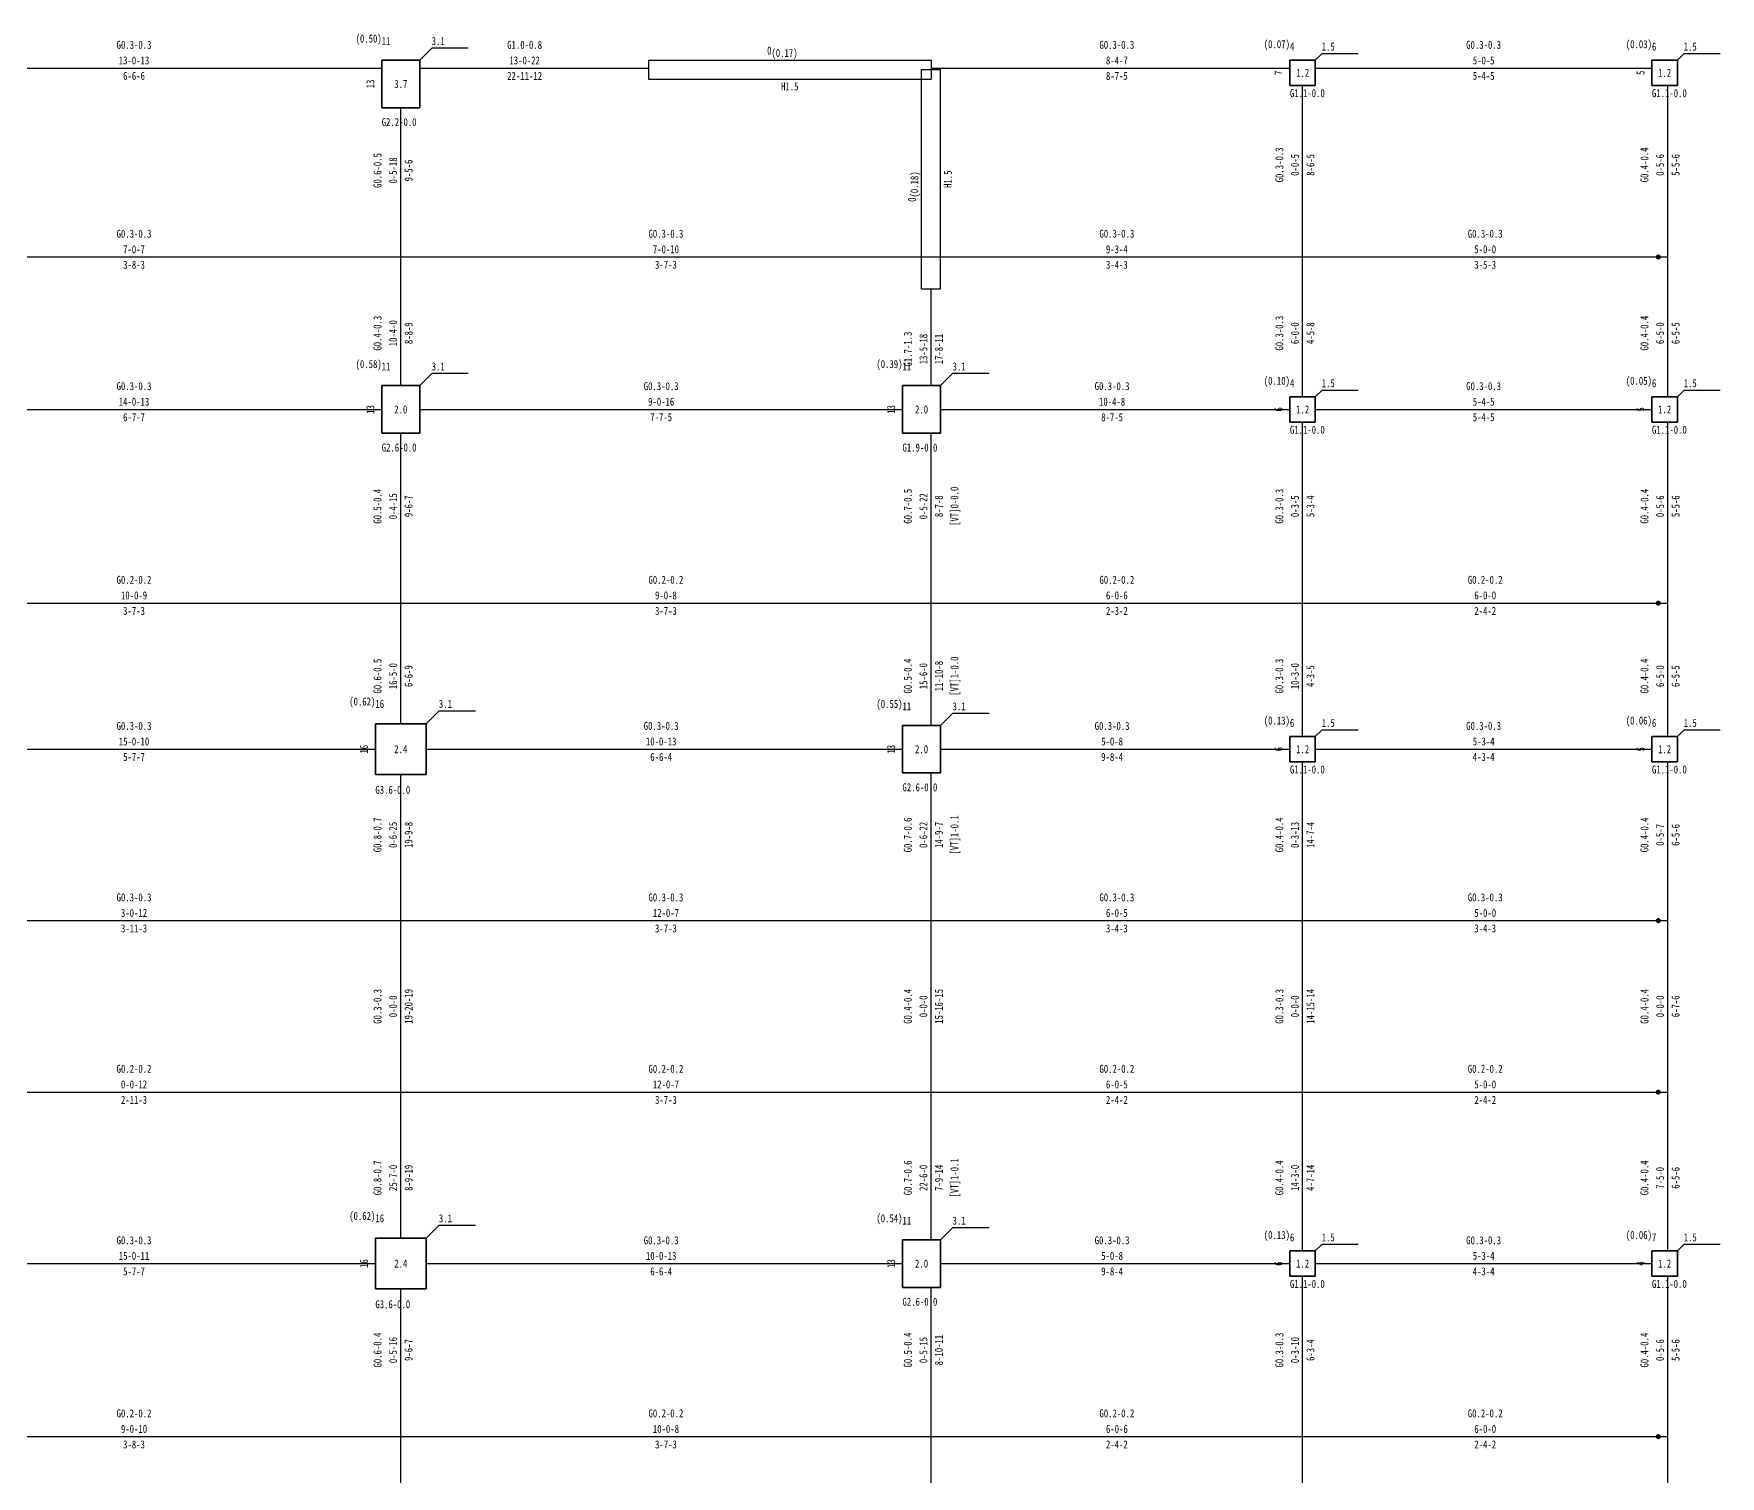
# Model space of a CAD drawing. Header units: millimetres. Extents: x -1455 to 850709, y 32926 to 221881.
# Drawn here: x 824154 to 850709, y 72810 to 95524 of the extents above; entities that cross this region are included whole.
import ezdxf
from ezdxf.enums import TextEntityAlignment as Align

# ---------------------------------------------------------------- set-up
doc = ezdxf.new("R2010")
doc.units = ezdxf.units.MM
doc.layers.add('S_EdgeMemberShadeSctn', color=7, linetype='Continuous', lineweight=9, true_color=0x7f7f7f)
for name, color, linetype, lineweight in [('层15100', 134, 'Continuous', 25), ('层15101', 52, 'Continuous', 25), ('层15103', 84, 'Continuous', 25), ('层15220', 4, 'Continuous', 25), ('层15221', 2, 'Continuous', 25), ('层15223', 3, 'Continuous', 25)]:
    doc.layers.add(name, color=color, linetype=linetype, lineweight=lineweight)
doc.styles.add('宋体', font='')
doc.styles.get('宋体').set_extended_font_data('宋体')

# ---------------------------------------------------------------- blocks, each defined once
blk = doc.blocks.new('SA2019-4-24-14_40_49')
at = {"layer": '层15100'}
for p, q in [((44.45, 41.274), (52.2, 41.274)), ((52.8, 41.274), (56.4, 41.274)), ((60.85, 41.274), (66.5, 41.274)), ((66.9, 41.274), (72.2, 41.274)), ((66.7, 38.3), (66.7, 41)), ((72.45, 38.3), (72.449, 41)), ((52.5, 38.3), (52.5, 40.65)), ((44.1, 38.3), (52.5, 38.3)), ((52.5, 36.275), (52.5, 38.3)), ((52.5, 38.3), (60.85, 38.3)), ((66.7, 36.1), (66.7, 38.3)), ((72.449, 36.1), (72.45, 38.3)), ((44.45, 35.9), (52.2, 35.9)), ((52.8, 35.9), (60.4, 35.9)), ((61, 35.9), (66.5, 35.9)), ((66.9, 35.9), (72.2, 35.9)), ((66.7, 32.85), (66.7, 35.7)), ((72.45, 32.85), (72.449, 35.7)), ((52.5, 32.85), (52.5, 35.525)), ((60.85, 32.85), (60.85, 35.525)), ((52.5, 30.95), (52.5, 32.85)), ((60.85, 30.925), (60.85, 32.85)), ((66.7, 30.75), (66.7, 32.85)), ((72.449, 30.75), (72.45, 32.85)), ((44.45, 30.55), (52.1, 30.55)), ((52.9, 30.55), (60.4, 30.55)), ((61, 30.55), (66.5, 30.55)), ((66.9, 30.55), (72.2, 30.55)), ((66.7, 27.85), (66.7, 30.35)), ((72.45, 27.85), (72.449, 30.35)), ((52.5, 27.85), (52.5, 30.15)), ((60.85, 27.85), (60.85, 30.175)), ((52.5, 25.15), (52.5, 27.85)), ((60.85, 25.15), (60.85, 27.85)), ((66.7, 25.15), (66.7, 27.85)), ((72.45, 25.15), (72.45, 27.85)), ((52.5, 22.85), (52.5, 25.15)), ((60.85, 22.825), (60.85, 25.15)), ((66.7, 22.65), (66.7, 25.15)), ((72.449, 22.65), (72.45, 25.15)), ((44.45, 22.45), (52.1, 22.45)), ((52.9, 22.45), (60.4, 22.45)), ((61, 22.45), (66.5, 22.45)), ((66.9, 22.45), (72.2, 22.45)), ((52.5, 19.725), (52.5, 22.05)), ((60.85, 19.725), (60.85, 22.075)), ((66.7, 19.725), (66.7, 22.25)), ((72.45, 19.725), (72.449, 22.25)), ((52.5, 17.375), (52.5, 19.725)), ((60.85, 17.375), (60.85, 19.725)), ((66.7, 17.2), (66.7, 19.725)), ((72.449, 17.2), (72.45, 19.725))]:
    blk.add_line(p, q, dxfattribs=at)
at = {"layer": '层15100', "color": 4}
for p, q in [((60.85, 38.3), (66.7, 38.3)), ((66.7, 38.3), (72.45, 38.3)), ((44.1, 32.85), (52.5, 32.85)), ((52.5, 32.85), (60.85, 32.85)), ((60.85, 32.85), (66.7, 32.85)), ((66.7, 32.85), (72.45, 32.85)), ((44.1, 27.85), (52.5, 27.85)), ((52.5, 27.85), (60.85, 27.85)), ((60.85, 27.85), (66.7, 27.85)), ((66.7, 27.85), (72.45, 27.85)), ((44.1, 25.15), (52.5, 25.15)), ((52.5, 25.15), (60.85, 25.15)), ((60.85, 25.15), (66.7, 25.15)), ((66.7, 25.15), (72.45, 25.15)), ((44.1, 19.725), (52.5, 19.725)), ((52.5, 19.725), (60.85, 19.725)), ((60.85, 19.725), (66.7, 19.725)), ((66.7, 19.725), (72.45, 19.725))]:
    blk.add_line(p, q, dxfattribs=at)
at = {"layer": '层15100', "color": 2}
blk.add_line((60.85, 36.275), (60.85, 37.8), dxfattribs=at)
at = {"layer": '层15100', "color": 1, "linetype": 'Continuous', "const_width": 0.04}
for points in [[(72.32, 38.3, 1), (72.28, 38.3, 1)], [(72.32, 32.85, 1), (72.28, 32.85, 1)], [(72.32, 27.85, 1), (72.28, 27.85, 1)], [(72.32, 25.15, 1), (72.28, 25.15, 1)], [(72.32, 19.725, 1), (72.28, 19.725, 1)]]:
    blk.add_lwpolyline(points, format="xyb", close=True, dxfattribs=at)
at = {"layer": '层15103'}
for p, q in [((56.4, 41.4), (60.85, 41.4)), ((56.4, 41.4), (56.4, 41.1)), ((60.7, 38.3), (60.7, 41.25)), ((60.7, 41.25), (61, 41.25)), ((60.85, 41.4), (60.85, 41.1)), ((61, 38.3), (61, 41.25)), ((56.4, 41.1), (60.85, 41.1)), ((60.7, 37.8), (60.7, 38.3)), ((61, 37.8), (61, 38.3)), ((60.7, 37.8), (61, 37.8))]:
    blk.add_line(p, q, dxfattribs=at)
at = {"layer": '层15221'}
for p, q in [((52.8, 41.4), (52.987, 41.588)), ((53.563, 41.588), (52.987, 41.588)), ((66.9, 41.4), (67, 41.5)), ((67.576, 41.5), (67, 41.5)), ((72.6, 41.4), (72.7, 41.5)), ((73.276, 41.5), (72.7, 41.5)), ((52.8, 36.275), (52.987, 36.463)), ((53.563, 36.463), (52.987, 36.463)), ((61, 36.275), (61.188, 36.463)), ((61.764, 36.463), (61.188, 36.463)), ((66.9, 36.1), (67, 36.2)), ((67.576, 36.2), (67, 36.2)), ((72.6, 36.1), (72.7, 36.2)), ((73.276, 36.2), (72.7, 36.2)), ((52.9, 30.95), (53.1, 31.15)), ((53.676, 31.15), (53.1, 31.15)), ((61, 30.925), (61.188, 31.112)), ((61.764, 31.112), (61.188, 31.112)), ((66.9, 30.75), (67, 30.85)), ((67.576, 30.85), (67, 30.85)), ((72.6, 30.75), (72.7, 30.85)), ((73.276, 30.85), (72.7, 30.85)), ((52.9, 22.85), (53.1, 23.05)), ((53.676, 23.05), (53.1, 23.05)), ((61, 22.825), (61.188, 23.013)), ((61.764, 23.013), (61.188, 23.013)), ((66.9, 22.65), (67, 22.75)), ((67.576, 22.75), (67, 22.75)), ((72.6, 22.65), (72.7, 22.75)), ((73.276, 22.75), (72.7, 22.75))]:
    blk.add_line(p, q, dxfattribs=at)
at = {"layer": '层15220', "style": '宋体', "width": 0.8}
for s, p in [('G0.3-0.3', (48.3, 41.641)), ('G1.0-0.8', (54.45, 41.641)), ('G0.3-0.3', (63.775, 41.641)), ('G0.3-0.3', (69.55, 41.641)), ('13-0-13', (48.3, 41.396)), ('13-0-22', (54.45, 41.396)), ('8-4-7', (63.775, 41.396)), ('5-0-5', (69.55, 41.396)), ('6-6-6', (48.3, 41.152)), ('22-11-12', (54.45, 41.152)), ('8-7-5', (63.775, 41.152)), ('5-4-5', (69.55, 41.152)), ('G0.3-0.3', (48.3, 38.667)), ('G0.3-0.3', (56.675, 38.667)), ('G0.3-0.3', (63.775, 38.667)), ('G0.3-0.3', (69.575, 38.667)), ('7-0-7', (48.3, 38.422)), ('7-0-10', (56.675, 38.422)), ('9-3-4', (63.775, 38.422)), ('5-0-0', (69.575, 38.422)), ('3-8-3', (48.3, 38.178)), ('3-7-3', (56.675, 38.178)), ('3-4-3', (63.775, 38.178)), ('3-5-3', (69.575, 38.178)), ('G0.3-0.3', (48.3, 36.267)), ('G0.3-0.3', (56.6, 36.267)), ('G0.3-0.3', (63.7, 36.267)), ('G0.3-0.3', (69.55, 36.267)), ('14-0-13', (48.3, 36.022)), ('9-0-16', (56.6, 36.022)), ('10-4-8', (63.7, 36.022)), ('5-4-5', (69.55, 36.022)), ('6-7-7', (48.3, 35.778)), ('7-7-5', (56.6, 35.778)), ('8-7-5', (63.7, 35.778)), ('5-4-5', (69.55, 35.778)), ('G0.2-0.2', (48.3, 33.217)), ('G0.2-0.2', (56.675, 33.217)), ('G0.2-0.2', (63.775, 33.217)), ('G0.2-0.2', (69.575, 33.217)), ('10-0-9', (48.3, 32.972)), ('9-0-8', (56.675, 32.972)), ('6-0-6', (63.775, 32.972)), ('6-0-0', (69.575, 32.972)), ('3-7-3', (48.3, 32.728)), ('3-7-3', (56.675, 32.728)), ('2-3-2', (63.775, 32.728)), ('2-4-2', (69.575, 32.728)), ('G0.3-0.3', (48.3, 30.917)), ('G0.3-0.3', (56.6, 30.917)), ('G0.3-0.3', (63.7, 30.917)), ('G0.3-0.3', (69.55, 30.917)), ('15-0-10', (48.3, 30.672)), ('10-0-13', (56.6, 30.672)), ('5-0-8', (63.7, 30.672)), ('5-3-4', (69.55, 30.672)), ('5-7-7', (48.3, 30.428)), ('6-6-4', (56.6, 30.428)), ('9-8-4', (63.7, 30.428)), ('4-3-4', (69.55, 30.428)), ('G0.3-0.3', (48.3, 28.217)), ('G0.3-0.3', (56.675, 28.217)), ('G0.3-0.3', (63.775, 28.217)), ('G0.3-0.3', (69.575, 28.217)), ('3-0-12', (48.3, 27.972)), ('12-0-7', (56.675, 27.972)), ('6-0-5', (63.775, 27.972)), ('5-0-0', (69.575, 27.972)), ('3-11-3', (48.3, 27.728)), ('3-7-3', (56.675, 27.728)), ('3-4-3', (63.775, 27.728)), ('3-4-3', (69.575, 27.728)), ('G0.2-0.2', (48.3, 25.517)), ('G0.2-0.2', (56.675, 25.517)), ('G0.2-0.2', (63.775, 25.517)), ('G0.2-0.2', (69.575, 25.517)), ('0-0-12', (48.3, 25.272)), ('12-0-7', (56.675, 25.272)), ('6-0-5', (63.775, 25.272)), ('5-0-0', (69.575, 25.272)), ('2-11-3', (48.3, 25.028)), ('3-7-3', (56.675, 25.028)), ('2-4-2', (63.775, 25.028)), ('2-4-2', (69.575, 25.028)), ('G0.3-0.3', (48.3, 22.817)), ('G0.3-0.3', (56.6, 22.817)), ('G0.3-0.3', (63.7, 22.817)), ('G0.3-0.3', (69.55, 22.817)), ('15-0-11', (48.3, 22.572)), ('10-0-13', (56.6, 22.572)), ('5-0-8', (63.7, 22.572)), ('5-3-4', (69.55, 22.572)), ('5-7-7', (48.3, 22.328)), ('6-6-4', (56.6, 22.328)), ('9-8-4', (63.7, 22.328)), ('4-3-4', (69.55, 22.328)), ('G0.2-0.2', (48.3, 20.092)), ('G0.2-0.2', (56.675, 20.092)), ('G0.2-0.2', (63.775, 20.092)), ('G0.2-0.2', (69.575, 20.092)), ('9-0-10', (48.3, 19.847)), ('3-8-3', (48.3, 19.603)), ('10-0-8', (56.675, 19.847)), ('3-7-3', (56.675, 19.603)), ('2-4-2', (63.775, 19.603)), ('6-0-6', (63.775, 19.847)), ('2-4-2', (69.575, 19.603)), ('6-0-0', (69.575, 19.847))]:
    blk.add_text(s, height=0.126, dxfattribs=at).set_placement(p, align=Align.MIDDLE_CENTER)
for s, rotation, p in [('G0.6-0.5', 89.9997, (52.133, 39.662)), ('0-5-18', 89.9997, (52.378, 39.662)), ('G0.3-0.3', 89.9997, (66.333, 39.75)), ('0-0-5', 89.9997, (66.578, 39.75)), ('8-6-5', 89.9997, (66.822, 39.75)), ('G0.4-0.4', 89.9997, (72.082, 39.75)), ('0-5-6', 89.9997, (72.327, 39.75)), ('5-5-6', 89.9997, (72.572, 39.75)), ('9-5-6', 89.9997, (52.622, 39.662)), ('G0.4-0.3', 89.9997, (52.133, 37.1)), ('10-4-0', 89.9997, (52.378, 37.1)), ('8-8-9', 89.9997, (52.622, 37.1)), ('G0.3-0.3', 89.9997, (66.333, 37.1)), ('6-0-0', 89.9997, (66.578, 37.1)), ('4-5-8', 89.9997, (66.822, 37.1)), ('G0.4-0.4', 89.98, (72.082, 37.1)), ('6-5-0', 89.98, (72.327, 37.1)), ('6-5-5', 89.98, (72.572, 37.1)), ('G1.7-1.3', 89.9997, (60.483, 36.85)), ('13-5-18', 89.9997, (60.728, 36.85)), ('17-8-11', 89.9997, (60.972, 36.85)), ('G0.5-0.4', 89.9997, (52.133, 34.375)), ('0-4-15', 89.9997, (52.378, 34.375)), ('9-6-7', 89.9997, (52.622, 34.375)), ('G0.7-0.5', 89.9997, (60.483, 34.375)), ('0-5-22', 89.9997, (60.728, 34.375)), ('8-7-8', 89.9997, (60.972, 34.375)), ('[VT]0-0.0', 89.9997, (61.217, 34.375)), ('G0.3-0.3', 89.9997, (66.333, 34.375)), ('0-3-5', 89.9997, (66.578, 34.375)), ('5-3-4', 89.9997, (66.822, 34.375)), ('G0.4-0.4', 90.0194, (72.082, 34.375)), ('0-5-6', 90.0194, (72.327, 34.375)), ('5-5-6', 90.0194, (72.572, 34.375)), ('G0.6-0.5', 89.9997, (52.133, 31.7)), ('16-5-0', 89.9997, (52.378, 31.7)), ('G0.5-0.4', 89.9997, (60.483, 31.7)), ('15-6-0', 89.9997, (60.728, 31.7)), ('11-10-8', 89.9997, (60.972, 31.7)), ('[VT]1-0.0', 89.9997, (61.217, 31.7)), ('G0.3-0.3', 89.9997, (66.333, 31.7)), ('10-3-0', 89.9997, (66.578, 31.7)), ('G0.4-0.4', 89.9718, (72.082, 31.7)), ('6-6-9', 89.9997, (52.622, 31.7)), ('4-3-5', 89.9997, (66.822, 31.7)), ('6-5-0', 89.9718, (72.327, 31.7)), ('6-5-5', 89.9718, (72.572, 31.7)), ('[VT]1-0.1', 89.9997, (61.217, 29.2)), ('G0.8-0.7', 89.9997, (52.133, 29.2)), ('0-6-25', 89.9997, (52.378, 29.2)), ('19-9-8', 89.9997, (52.622, 29.2)), ('G0.7-0.6', 89.9997, (60.483, 29.2)), ('0-6-22', 89.9997, (60.728, 29.2)), ('14-9-7', 89.9997, (60.972, 29.2)), ('G0.4-0.4', 89.9997, (66.333, 29.2)), ('0-3-13', 89.9997, (66.578, 29.2)), ('14-7-4', 89.9997, (66.822, 29.2)), ('G0.4-0.4', 90.0194, (72.082, 29.2)), ('0-5-7', 90.0194, (72.327, 29.2)), ('6-5-6', 90.0194, (72.572, 29.2)), ('G0.3-0.3', 89.9997, (52.133, 26.5)), ('0-0-0', 89.9997, (52.378, 26.5)), ('19-20-19', 89.9997, (52.622, 26.5)), ('G0.4-0.4', 89.9997, (60.483, 26.5)), ('0-0-0', 89.9997, (60.728, 26.5)), ('15-16-15', 89.9997, (60.972, 26.5)), ('G0.3-0.3', 89.9997, (66.333, 26.5)), ('0-0-0', 89.9997, (66.578, 26.5)), ('14-15-14', 89.9997, (66.822, 26.5)), ('G0.4-0.4', 89.9997, (72.083, 26.5)), ('0-0-0', 89.9997, (72.328, 26.5)), ('6-7-6', 89.9997, (72.572, 26.5)), ('G0.8-0.7', 89.9997, (52.133, 23.8)), ('25-7-0', 89.9997, (52.378, 23.8)), ('8-9-19', 89.9997, (52.622, 23.8)), ('G0.7-0.6', 89.9997, (60.483, 23.8)), ('22-6-0', 89.9997, (60.728, 23.8)), ('7-9-14', 89.9997, (60.972, 23.8)), ('[VT]1-0.1', 89.9997, (61.217, 23.8)), ('G0.4-0.4', 89.9997, (66.333, 23.8)), ('14-3-0', 89.9997, (66.578, 23.8)), ('4-7-14', 89.9997, (66.822, 23.8)), ('G0.4-0.4', 89.98, (72.082, 23.8)), ('7-5-0', 89.98, (72.327, 23.8)), ('6-5-6', 89.98, (72.572, 23.8)), ('G0.6-0.4', 89.9997, (52.133, 21.088)), ('0-5-16', 89.9997, (52.378, 21.088)), ('9-6-7', 89.9997, (52.622, 21.088)), ('G0.5-0.4', 89.9997, (60.483, 21.088)), ('0-5-15', 89.9997, (60.728, 21.088)), ('8-10-11', 89.9997, (60.972, 21.088)), ('G0.3-0.3', 89.9997, (66.333, 21.088)), ('0-3-10', 89.9997, (66.578, 21.088)), ('6-3-4', 89.9997, (66.822, 21.088)), ('G0.4-0.4', 90.0194, (72.082, 21.087)), ('0-5-6', 90.0194, (72.327, 21.087)), ('5-5-6', 90.0194, (72.572, 21.088))]:
    blk.add_text(s, height=0.126, rotation=rotation, dxfattribs=at).set_placement(p, align=Align.MIDDLE_CENTER)
at = {"layer": '层15221', "style": '宋体', "width": 0.8}
for s, p in [('(0.50)', (52.2, 41.638)), ('(0.07)', (66.5, 41.55)), ('(0.03)', (72.2, 41.55)), ('(0.58)', (52.2, 36.513)), ('(0.39)', (60.4, 36.513)), ('(0.10)', (66.5, 36.25)), ('(0.05)', (72.2, 36.25)), ('(0.62)', (52.1, 31.2)), ('(0.55)', (60.4, 31.162)), ('(0.13)', (66.5, 30.9)), ('(0.06)', (72.2, 30.9)), ('(0.62)', (52.1, 23.1)), ('(0.54)', (60.4, 23.063)), ('(0.13)', (66.5, 22.8)), ('(0.06)', (72.2, 22.8))]:
    blk.add_text(s, height=0.126, dxfattribs=at).set_placement(p, align=Align.BOTTOM_RIGHT)
for s, p in [('11', (52.2, 41.638)), ('3.1', (52.987, 41.638)), ('4', (66.5, 41.55)), ('1.5', (67, 41.55)), ('6', (72.2, 41.55)), ('1.5', (72.7, 41.55)), ('11', (52.2, 36.513)), ('3.1', (52.987, 36.513)), ('11', (60.4, 36.513)), ('3.1', (61.188, 36.513)), ('4', (66.5, 36.25)), ('1.5', (67, 36.25)), ('6', (72.2, 36.25)), ('1.5', (72.7, 36.25)), ('16', (52.1, 31.2)), ('3.1', (53.1, 31.2)), ('11', (60.4, 31.162)), ('3.1', (61.188, 31.162)), ('6', (66.5, 30.9)), ('1.5', (67, 30.9)), ('6', (72.2, 30.9)), ('1.5', (72.7, 30.9)), ('16', (52.1, 23.1)), ('3.1', (53.1, 23.1)), ('11', (60.4, 23.063)), ('3.1', (61.188, 23.063)), ('6', (66.5, 22.8)), ('1.5', (67, 22.8)), ('7', (72.2, 22.8)), ('1.5', (72.7, 22.8))]:
    blk.add_text(s, height=0.126, dxfattribs=at).set_placement(p)
for s, p in [('7', (66.32, 41.2)), ('5', (72.02, 41.2)), ('13', (52.02, 41.025)), ('13', (52.02, 35.9)), ('13', (60.22, 35.9)), ('6', (66.32, 35.9)), ('5', (72.02, 35.9)), ('16', (51.92, 30.55)), ('13', (60.22, 30.55)), ('6', (66.32, 30.55)), ('5', (72.02, 30.55)), ('16', (51.92, 22.45)), ('13', (60.22, 22.45)), ('6', (66.32, 22.45)), ('4', (72.02, 22.45))]:
    blk.add_text(s, height=0.126, rotation=89.9997, dxfattribs=at).set_placement(p, align=Align.MIDDLE_CENTER)
for s, p in [('1.2', (66.7, 41.2)), ('1.2', (72.4, 41.2)), ('3.7', (52.5, 41.025)), ('2.0', (52.5, 35.9)), ('2.0', (60.7, 35.9)), ('1.2', (66.7, 35.9)), ('1.2', (72.4, 35.9)), ('2.4', (52.5, 30.55)), ('2.0', (60.7, 30.55)), ('1.2', (66.7, 30.55)), ('1.2', (72.4, 30.55)), ('2.4', (52.5, 22.45)), ('2.0', (60.7, 22.45)), ('1.2', (66.7, 22.45)), ('1.2', (72.4, 22.45))]:
    blk.add_text(s, height=0.126, dxfattribs=at).set_placement(p, align=Align.MIDDLE_CENTER)
for s, p in [('G1.1-0.0', (66.5, 40.88)), ('G1.1-0.0', (72.2, 40.88)), ('G2.2-0.0', (52.2, 40.425)), ('G1.1-0.0', (66.5, 35.58)), ('G1.1-0.0', (72.2, 35.58)), ('G2.6-0.0', (52.2, 35.3)), ('G1.9-0.0', (60.4, 35.3)), ('G1.1-0.0', (66.5, 30.23)), ('G1.1-0.0', (72.2, 30.23)), ('G2.6-0.0', (60.4, 29.95)), ('G3.6-0.0', (52.1, 29.91)), ('G1.1-0.0', (66.5, 22.13)), ('G1.1-0.0', (72.2, 22.13)), ('G3.6-0.0', (52.1, 21.81)), ('G2.6-0.0', (60.4, 21.85))]:
    blk.add_text(s, height=0.126, dxfattribs=at).set_placement(p, align=Align.MIDDLE_LEFT)
at = {"layer": '层15223', "style": '宋体', "width": 0.8}
blk.add_text('0', height=0.126, dxfattribs=at).set_placement((58.337, 41.45), align=Align.BOTTOM_RIGHT)
blk.add_text('(0.17)', height=0.126, dxfattribs=at).set_placement((58.337, 41.45))
blk.add_text('H1.5', height=0.126, dxfattribs=at).set_placement((58.625, 41.05), align=Align.TOP_CENTER)
blk.add_text('(0.18)', height=0.126, rotation=89.9997, dxfattribs=at).set_placement((60.65, 39.237))
blk.add_text('H1.5', height=0.126, rotation=89.9997, dxfattribs=at).set_placement((61.05, 39.525), align=Align.TOP_CENTER)
blk.add_text('0', height=0.126, rotation=89.9997, dxfattribs=at).set_placement((60.65, 39.237), align=Align.BOTTOM_RIGHT)
at = {"layer": '层15101'}
mesh = blk.add_polyface(dxfattribs=at)
corners = [(52.2, 40.65), (52.8, 40.65), (52.8, 40.65), (52.2, 40.65), (52.8, 40.65), (52.8, 41.4), (52.8, 41.4), (52.8, 40.65), (52.8, 41.4), (52.2, 41.4), (52.2, 41.4), (52.8, 41.4), (52.2, 41.4), (52.2, 40.65), (52.2, 40.65), (52.2, 41.4)]
mesh.append_faces([[corners[k] for k in face] for face in [(0, 1, 2, 3), (4, 5, 6, 7), (8, 9, 10, 11), (12, 13, 14, 15)]])
mesh = blk.add_polyface(dxfattribs=at)
corners = [(66.5, 41), (66.9, 41), (66.9, 41), (66.5, 41), (66.9, 41), (66.9, 41.4), (66.9, 41.4), (66.9, 41), (66.9, 41.4), (66.5, 41.4), (66.5, 41.4), (66.9, 41.4), (66.5, 41.4), (66.5, 41), (66.5, 41), (66.5, 41.4)]
mesh.append_faces([[corners[k] for k in face] for face in [(0, 1, 2, 3), (4, 5, 6, 7), (8, 9, 10, 11), (12, 13, 14, 15)]])
mesh = blk.add_polyface(dxfattribs=at)
corners = [(72.2, 41), (72.6, 41), (72.6, 41), (72.2, 41), (72.6, 41), (72.6, 41.4), (72.6, 41.4), (72.6, 41), (72.6, 41.4), (72.2, 41.4), (72.2, 41.4), (72.6, 41.4), (72.2, 41.4), (72.2, 41), (72.2, 41), (72.2, 41.4)]
mesh.append_faces([[corners[k] for k in face] for face in [(0, 1, 2, 3), (4, 5, 6, 7), (8, 9, 10, 11), (12, 13, 14, 15)]])
mesh = blk.add_polyface(dxfattribs=at)
corners = [(52.2, 35.525), (52.8, 35.525), (52.8, 35.525), (52.2, 35.525), (52.8, 35.525), (52.8, 36.275), (52.8, 36.275), (52.8, 35.525), (52.8, 36.275), (52.2, 36.275), (52.2, 36.275), (52.8, 36.275), (52.2, 36.275), (52.2, 35.525), (52.2, 35.525), (52.2, 36.275)]
mesh.append_faces([[corners[k] for k in face] for face in [(0, 1, 2, 3), (4, 5, 6, 7), (8, 9, 10, 11), (12, 13, 14, 15)]])
mesh = blk.add_polyface(dxfattribs=at)
corners = [(60.4, 35.525), (61, 35.525), (61, 35.525), (60.4, 35.525), (61, 35.525), (61, 36.275), (61, 36.275), (61, 35.525), (61, 36.275), (60.4, 36.275), (60.4, 36.275), (61, 36.275), (60.4, 36.275), (60.4, 35.525), (60.4, 35.525), (60.4, 36.275)]
mesh.append_faces([[corners[k] for k in face] for face in [(0, 1, 2, 3), (4, 5, 6, 7), (8, 9, 10, 11), (12, 13, 14, 15)]])
mesh = blk.add_polyface(dxfattribs=at)
corners = [(66.5, 35.7), (66.9, 35.7), (66.9, 35.7), (66.5, 35.7), (66.9, 35.7), (66.9, 36.1), (66.9, 36.1), (66.9, 35.7), (66.9, 36.1), (66.5, 36.1), (66.5, 36.1), (66.9, 36.1), (66.5, 36.1), (66.5, 35.7), (66.5, 35.7), (66.5, 36.1)]
mesh.append_faces([[corners[k] for k in face] for face in [(0, 1, 2, 3), (4, 5, 6, 7), (8, 9, 10, 11), (12, 13, 14, 15)]])
mesh = blk.add_polyface(dxfattribs=at)
corners = [(72.2, 35.7), (72.6, 35.7), (72.6, 35.7), (72.2, 35.7), (72.6, 35.7), (72.6, 36.1), (72.6, 36.1), (72.6, 35.7), (72.6, 36.1), (72.2, 36.1), (72.2, 36.1), (72.6, 36.1), (72.2, 36.1), (72.2, 35.7), (72.2, 35.7), (72.2, 36.1)]
mesh.append_faces([[corners[k] for k in face] for face in [(0, 1, 2, 3), (4, 5, 6, 7), (8, 9, 10, 11), (12, 13, 14, 15)]])
mesh = blk.add_polyface(dxfattribs=at)
corners = [(52.1, 30.15), (52.9, 30.15), (52.9, 30.15), (52.1, 30.15), (52.9, 30.15), (52.9, 30.95), (52.9, 30.95), (52.9, 30.15), (52.9, 30.95), (52.1, 30.95), (52.1, 30.95), (52.9, 30.95), (52.1, 30.95), (52.1, 30.15), (52.1, 30.15), (52.1, 30.95)]
mesh.append_faces([[corners[k] for k in face] for face in [(0, 1, 2, 3), (4, 5, 6, 7), (8, 9, 10, 11), (12, 13, 14, 15)]])
mesh = blk.add_polyface(dxfattribs=at)
corners = [(60.4, 30.175), (61, 30.175), (61, 30.175), (60.4, 30.175), (61, 30.175), (61, 30.925), (61, 30.925), (61, 30.175), (61, 30.925), (60.4, 30.925), (60.4, 30.925), (61, 30.925), (60.4, 30.925), (60.4, 30.175), (60.4, 30.175), (60.4, 30.925)]
mesh.append_faces([[corners[k] for k in face] for face in [(0, 1, 2, 3), (4, 5, 6, 7), (8, 9, 10, 11), (12, 13, 14, 15)]])
mesh = blk.add_polyface(dxfattribs=at)
corners = [(66.5, 30.35), (66.9, 30.35), (66.9, 30.35), (66.5, 30.35), (66.9, 30.35), (66.9, 30.75), (66.9, 30.75), (66.9, 30.35), (66.9, 30.75), (66.5, 30.75), (66.5, 30.75), (66.9, 30.75), (66.5, 30.75), (66.5, 30.35), (66.5, 30.35), (66.5, 30.75)]
mesh.append_faces([[corners[k] for k in face] for face in [(0, 1, 2, 3), (4, 5, 6, 7), (8, 9, 10, 11), (12, 13, 14, 15)]])
mesh = blk.add_polyface(dxfattribs=at)
corners = [(72.2, 30.35), (72.6, 30.35), (72.6, 30.35), (72.2, 30.35), (72.6, 30.35), (72.6, 30.75), (72.6, 30.75), (72.6, 30.35), (72.6, 30.75), (72.2, 30.75), (72.2, 30.75), (72.6, 30.75), (72.2, 30.75), (72.2, 30.35), (72.2, 30.35), (72.2, 30.75)]
mesh.append_faces([[corners[k] for k in face] for face in [(0, 1, 2, 3), (4, 5, 6, 7), (8, 9, 10, 11), (12, 13, 14, 15)]])
mesh = blk.add_polyface(dxfattribs=at)
corners = [(52.1, 22.05), (52.9, 22.05), (52.9, 22.05), (52.1, 22.05), (52.9, 22.05), (52.9, 22.85), (52.9, 22.85), (52.9, 22.05), (52.9, 22.85), (52.1, 22.85), (52.1, 22.85), (52.9, 22.85), (52.1, 22.85), (52.1, 22.05), (52.1, 22.05), (52.1, 22.85)]
mesh.append_faces([[corners[k] for k in face] for face in [(0, 1, 2, 3), (4, 5, 6, 7), (8, 9, 10, 11), (12, 13, 14, 15)]])
mesh = blk.add_polyface(dxfattribs=at)
corners = [(60.4, 22.075), (61, 22.075), (61, 22.075), (60.4, 22.075), (61, 22.075), (61, 22.825), (61, 22.825), (61, 22.075), (61, 22.825), (60.4, 22.825), (60.4, 22.825), (61, 22.825), (60.4, 22.825), (60.4, 22.075), (60.4, 22.075), (60.4, 22.825)]
mesh.append_faces([[corners[k] for k in face] for face in [(0, 1, 2, 3), (4, 5, 6, 7), (8, 9, 10, 11), (12, 13, 14, 15)]])
mesh = blk.add_polyface(dxfattribs=at)
corners = [(66.5, 22.25), (66.9, 22.25), (66.9, 22.25), (66.5, 22.25), (66.9, 22.25), (66.9, 22.65), (66.9, 22.65), (66.9, 22.25), (66.9, 22.65), (66.5, 22.65), (66.5, 22.65), (66.9, 22.65), (66.5, 22.65), (66.5, 22.25), (66.5, 22.25), (66.5, 22.65)]
mesh.append_faces([[corners[k] for k in face] for face in [(0, 1, 2, 3), (4, 5, 6, 7), (8, 9, 10, 11), (12, 13, 14, 15)]])
mesh = blk.add_polyface(dxfattribs=at)
corners = [(72.2, 22.25), (72.6, 22.25), (72.6, 22.25), (72.2, 22.25), (72.6, 22.25), (72.6, 22.65), (72.6, 22.65), (72.6, 22.25), (72.6, 22.65), (72.2, 22.65), (72.2, 22.65), (72.6, 22.65), (72.2, 22.65), (72.2, 22.25), (72.2, 22.25), (72.2, 22.65)]
mesh.append_faces([[corners[k] for k in face] for face in [(0, 1, 2, 3), (4, 5, 6, 7), (8, 9, 10, 11), (12, 13, 14, 15)]])

msp = doc.modelspace()

# ---------------------------------------------------------------- block references
at = {"layer": 'S_EdgeMemberShadeSctn', "xscale": 1000, "yscale": 1000, "zscale": 1000}
msp.add_blockref('SA2019-4-24-14_40_49', (777432.771, 53708.533), dxfattribs=at)

doc.saveas('drawing.dxf')
